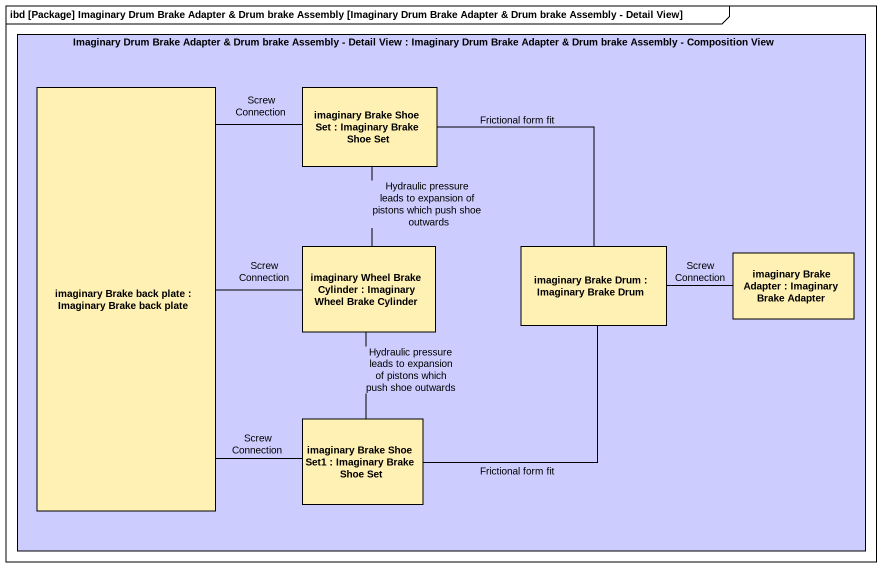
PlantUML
@startuml
mainframe ibd [Package] Imaginary Drum Brake Adapter & Drum brake Assembly [Imaginary Drum Brake Adapter & Drum brake Assembly - Detail View]
rectangle "Imaginary Drum Brake Adapter & Drum brake Assembly - Detail View : Imaginary Drum Brake Adapter & Drum brake Assembly - Composition View" as Imaginary_Drum_Brake #CCCCFF {
  rectangle "imaginary Brake back plate : Imaginary Brake back plate" as imaginary_Brake_back_plate #FFF0B4
  rectangle "imaginary Brake Shoe Set : Imaginary Brake Shoe Set" as imaginary_Brake_Shoe_Set #FFF0B4
  rectangle "imaginary Wheel Brake Cylinder : Imaginary Wheel Brake Cylinder" as imaginary_Wheel_Brake #FFF0B4
  rectangle "imaginary Brake Drum : Imaginary Brake Drum" as imaginary_Brake_Drum #FFF0B4
  rectangle "imaginary Brake Adapter : Imaginary Brake Adapter" as imaginary_Brake_Adapter #FFF0B4
  rectangle "imaginary Brake Shoe Set1 : Imaginary Brake Shoe Set" as imaginary_Brake_Shoe_Set1 #FFF0B4
}
imaginary_Brake_back_plate -up- imaginary_Brake_Shoe_Set : Screw Connection
imaginary_Brake_back_plate -right- imaginary_Wheel_Brake : Screw Connection
imaginary_Brake_back_plate -- imaginary_Brake_Shoe_Set1 : Screw Connection
imaginary_Brake_Shoe_Set -- imaginary_Brake_Drum : Frictional form fit
imaginary_Wheel_Brake -up- imaginary_Brake_Shoe_Set : Hydraulic pressure leads to expansion of pistons which push shoe outwards
imaginary_Wheel_Brake -- imaginary_Brake_Shoe_Set1 : Hydraulic pressure leads to expansion of pistons which push shoe outwards
imaginary_Brake_Adapter -left- imaginary_Brake_Drum : Screw Connection
imaginary_Brake_Shoe_Set1 -up- imaginary_Brake_Drum : Frictional form fit
@enduml
